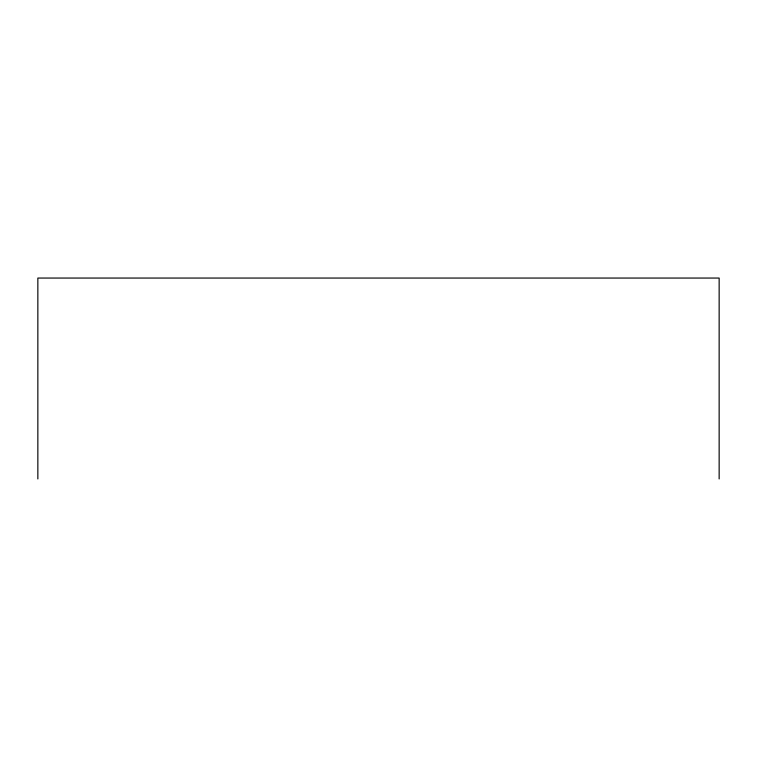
<?xml version="1.0" encoding="UTF-8"?>
<svg xmlns="http://www.w3.org/2000/svg" width="757" height="757" viewBox="0 0 757 757"><rect width="100%" height="100%" fill="white"/><g stroke="black" fill="none" stroke-linecap="round" stroke-linejoin="round"><path stroke-width="1.14" d="M719.15 478.944L719.15 278.056L37.85 278.056L37.85 478.944"/></g></svg>
